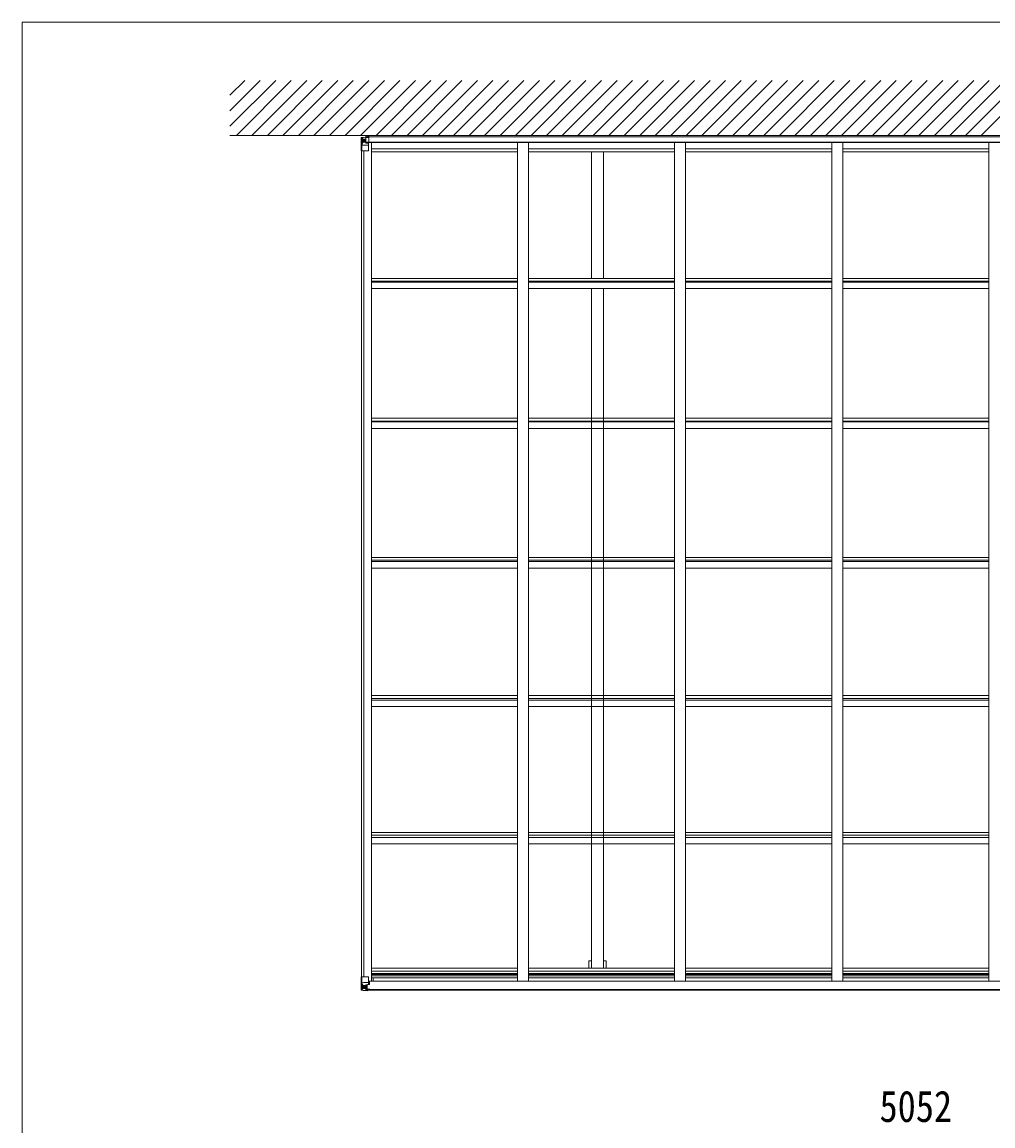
# Model space of a CAD drawing. Units: millimetres at full size; details may follow other scales. Extents: x -8385 to 8479, y -5853 to 5787.
# Drawn here: x -8385 to -3960, y 753 to 5787 of the extents above; entities that cross this region are included whole.
import ezdxf
from ezdxf.enums import TextEntityAlignment as Align

# ---------------------------------------------------------------- set-up
doc = ezdxf.new("R2010")
doc.units = ezdxf.units.MM
doc.header["$LTSCALE"] = 30
for name, color, linetype, lineweight in [('0-1_本体', 4, 'Continuous', 9), ('0-2_部品', 7, 'Continuous', 9), ('0-A_寸法', 6, 'Continuous', 9), ('0-E_DET2', 7, 'Continuous', 9), ('F-0_240', 7, 'Continuous', 9)]:
    doc.layers.add(name, color=color, linetype=linetype, lineweight=lineweight)
doc.styles.add('ＭＳ ゴシック', font='')
doc.styles.get('ＭＳ ゴシック').set_extended_font_data('MS Gothic')

msp = doc.modelspace()

# ---------------------------------------------------------------- linework, layer by layer
at = {"layer": '0-1_本体'}
for p, q in [((-1819.42, 5264.67), (-6804.42, 5264.67)), ((-1819.42, 5263.37), (-6804.42, 5263.37)), ((-6804.42, 5239.98), (-1819.42, 5239.98)), ((-6804.42, 5238.27), (-1819.42, 5238.27)), ((-6792.92, 1413.45), (-6792.92, 5238.27)), ((-6126.92, 1413.45), (-6126.92, 5238.27)), ((-6076.92, 1413.45), (-6076.92, 5238.27)), ((-5410.92, 1413.45), (-5410.92, 5238.27)), ((-5360.92, 1413.45), (-5360.92, 5238.27)), ((-4694.92, 1413.45), (-4694.92, 5238.27)), ((-4644.92, 1413.45), (-4644.92, 5238.27)), ((-3978.92, 1413.45), (-3978.92, 5238.27)), ((-6837.92, 1432.95), (-6837.92, 5199.39)), ((-6828.22, 1432.95), (-6828.22, 5199.39)), ((-6792.92, 5209.7), (-6126.92, 5209.7)), ((-6792.92, 5194.96), (-6126.92, 5194.96)), ((-6076.92, 5209.7), (-5410.92, 5209.7)), ((-6076.92, 5194.96), (-5410.92, 5194.96)), ((-5789.42, 4618.34), (-5789.42, 5194.96)), ((-5734.42, 5194.96), (-5734.42, 4618.34)), ((-5360.92, 5209.7), (-4694.92, 5209.7)), ((-5360.92, 5194.96), (-4694.92, 5194.96)), ((-4644.92, 5209.7), (-3978.92, 5209.7)), ((-4644.92, 5194.96), (-3978.92, 5194.96)), ((-6126.92, 4618.34), (-6792.92, 4618.34)), ((-6126.92, 4605.32), (-6792.92, 4605.32)), ((-6126.92, 4601.53), (-6792.92, 4601.53)), ((-5410.92, 4618.34), (-6076.92, 4618.34)), ((-5410.92, 4605.32), (-6076.92, 4605.32)), ((-5410.92, 4601.53), (-6076.92, 4601.53)), ((-4694.92, 4618.34), (-5360.92, 4618.34)), ((-4694.92, 4605.32), (-5360.92, 4605.32)), ((-4694.92, 4601.53), (-5360.92, 4601.53)), ((-3978.92, 4618.34), (-4644.92, 4618.34)), ((-3978.92, 4605.32), (-4644.92, 4605.32)), ((-3978.92, 4601.53), (-4644.92, 4601.53)), ((-6126.92, 4571.72), (-6792.92, 4571.72)), ((-5410.92, 4571.72), (-6076.92, 4571.72)), ((-5789.42, 4571.72), (-5789.42, 1471.92)), ((-5734.42, 1471.92), (-5734.42, 4571.72)), ((-4694.92, 4571.72), (-5360.92, 4571.72)), ((-3978.92, 4571.72), (-4644.92, 4571.72)), ((-6792.92, 3980.35), (-6126.92, 3980.35)), ((-6076.92, 3980.35), (-5410.92, 3980.35)), ((-5360.92, 3980.35), (-4694.92, 3980.35)), ((-4644.92, 3980.35), (-3978.92, 3980.35)), ((-6126.92, 3967.33), (-6792.92, 3967.33)), ((-6126.92, 3963.54), (-6792.92, 3963.54)), ((-6126.92, 3933.73), (-6792.92, 3933.73)), ((-5410.92, 3967.33), (-6076.92, 3967.33)), ((-5410.92, 3963.54), (-6076.92, 3963.54)), ((-5410.92, 3933.73), (-6076.92, 3933.73)), ((-4694.92, 3967.33), (-5360.92, 3967.33)), ((-4694.92, 3963.54), (-5360.92, 3963.54)), ((-4694.92, 3933.73), (-5360.92, 3933.73)), ((-3978.92, 3967.33), (-4644.92, 3967.33)), ((-3978.92, 3963.54), (-4644.92, 3963.54)), ((-3978.92, 3933.73), (-4644.92, 3933.73)), ((-6792.92, 3345.7), (-6126.92, 3345.7)), ((-6126.92, 3332.71), (-6792.92, 3332.71)), ((-6792.92, 3326.96), (-6126.92, 3326.96)), ((-6076.92, 3345.7), (-5410.92, 3345.7)), ((-5410.92, 3332.71), (-6076.92, 3332.71)), ((-6076.92, 3326.96), (-5410.92, 3326.96)), ((-5360.92, 3345.7), (-4694.92, 3345.7)), ((-4694.92, 3332.71), (-5360.92, 3332.71)), ((-5360.92, 3326.96), (-4694.92, 3326.96)), ((-4644.92, 3345.7), (-3978.92, 3345.7)), ((-3978.92, 3332.71), (-4644.92, 3332.71)), ((-4644.92, 3326.96), (-3978.92, 3326.96)), ((-6792.92, 3297.35), (-6126.92, 3297.35)), ((-6076.92, 3297.35), (-5410.92, 3297.35)), ((-5360.92, 3297.35), (-4694.92, 3297.35)), ((-4644.92, 3297.35), (-3978.92, 3297.35)), ((-6792.92, 2715.68), (-6126.92, 2715.68)), ((-6792.92, 2702.75), (-6126.92, 2702.75)), ((-6792.92, 2694.74), (-6126.92, 2694.74)), ((-6076.92, 2715.68), (-5410.92, 2715.68)), ((-6076.92, 2702.75), (-5410.92, 2702.75)), ((-6076.92, 2694.74), (-5410.92, 2694.74)), ((-5360.92, 2715.68), (-4694.92, 2715.68)), ((-5360.92, 2702.75), (-4694.92, 2702.75)), ((-5360.92, 2694.74), (-4694.92, 2694.74)), ((-4644.92, 2715.68), (-3978.92, 2715.68)), ((-4644.92, 2702.75), (-3978.92, 2702.75)), ((-4644.92, 2694.74), (-3978.92, 2694.74)), ((-6792.92, 2665.42), (-6126.92, 2665.42)), ((-6076.92, 2665.42), (-5410.92, 2665.42)), ((-5360.92, 2665.42), (-4694.92, 2665.42)), ((-4644.92, 2665.42), (-3978.92, 2665.42)), ((-6792.92, 2091.65), (-6126.92, 2091.65)), ((-6792.92, 2078.82), (-6126.92, 2078.82)), ((-6792.92, 2068.63), (-6126.92, 2068.63)), ((-6076.92, 2091.65), (-5410.92, 2091.65)), ((-6076.92, 2078.82), (-5410.92, 2078.82)), ((-6076.92, 2068.63), (-5410.92, 2068.63)), ((-5360.92, 2091.65), (-4694.92, 2091.65)), ((-5360.92, 2078.82), (-4694.92, 2078.82)), ((-5360.92, 2068.63), (-4694.92, 2068.63)), ((-4644.92, 2091.65), (-3978.92, 2091.65)), ((-4644.92, 2078.82), (-3978.92, 2078.82)), ((-4644.92, 2068.63), (-3978.92, 2068.63)), ((-6792.92, 2039.67), (-6126.92, 2039.67)), ((-6076.92, 2039.67), (-5410.92, 2039.67)), ((-5360.92, 2039.67), (-4694.92, 2039.67)), ((-4644.92, 2039.67), (-3978.92, 2039.67)), ((-6126.92, 1471.92), (-6792.92, 1471.92)), ((-5410.92, 1471.92), (-6076.92, 1471.92)), ((-5789.42, 1505.75), (-5801.42, 1505.75)), ((-5801.42, 1471.92), (-5801.42, 1505.75)), ((-5722.42, 1505.75), (-5734.42, 1505.75)), ((-5722.42, 1505.75), (-5722.42, 1471.92)), ((-4694.92, 1471.92), (-5360.92, 1471.92)), ((-3978.92, 1471.92), (-4644.92, 1471.92)), ((-6792.92, 1413.45), (-6805.92, 1413.45)), ((-6126.92, 1459.09), (-6792.92, 1459.09)), ((-6126.92, 1447.75), (-6792.92, 1447.75)), ((-6126.92, 1443.97), (-6792.92, 1443.97)), ((-6126.92, 1436.89), (-6792.92, 1436.89)), ((-6126.92, 1427.52), (-6792.92, 1427.52)), ((-6785.42, 1427.52), (-6785.42, 1412.45)), ((-1838.42, 1412.45), (-6785.42, 1412.45)), ((-6076.92, 1413.45), (-6126.92, 1413.45)), ((-5410.92, 1459.09), (-6076.92, 1459.09)), ((-5410.92, 1447.75), (-6076.92, 1447.75)), ((-5410.92, 1443.97), (-6076.92, 1443.97)), ((-5410.92, 1436.89), (-6076.92, 1436.89)), ((-5410.92, 1427.52), (-6076.92, 1427.52)), ((-5360.92, 1413.45), (-5410.92, 1413.45)), ((-4694.92, 1459.09), (-5360.92, 1459.09)), ((-4694.92, 1447.75), (-5360.92, 1447.75)), ((-4694.92, 1443.97), (-5360.92, 1443.97)), ((-4694.92, 1436.89), (-5360.92, 1436.89)), ((-4694.92, 1427.52), (-5360.92, 1427.52)), ((-4644.92, 1413.45), (-4694.92, 1413.45)), ((-3978.92, 1459.09), (-4644.92, 1459.09)), ((-3978.92, 1447.75), (-4644.92, 1447.75)), ((-3978.92, 1443.97), (-4644.92, 1443.97)), ((-3978.92, 1436.89), (-4644.92, 1436.89)), ((-3978.92, 1427.52), (-4644.92, 1427.52)), ((-3928.92, 1413.45), (-3978.92, 1413.45)), ((-1807.42, 1374.25), (-6816.42, 1374.25)), ((-1807.42, 1372.19), (-6816.42, 1372.19))]:
    msp.add_line(p, q, dxfattribs=at)
at = {"layer": '0-2_部品'}
for p, q in [((-6839.92, 5260.1), (-6839.92, 5199.39)), ((-6838.98, 5261.06), (-6838.98, 5261.11)), ((-6837.07, 5260.05), (-6837.07, 5259.98)), ((-6837.07, 5199.39), (-6837.07, 5259.98)), ((-6836.53, 5226.27), (-6832.39, 5238.36)), ((-6833.1, 5256.6), (-6835.84, 5260.27)), ((-6832.25, 5253.1), (-6829.92, 5253.15)), ((-6832.25, 5239.62), (-6832.25, 5253.1)), ((-6829.92, 5239.59), (-6832.25, 5239.62)), ((-6829.92, 5253.15), (-6817.92, 5253.15)), ((-6829.92, 5239.59), (-6829.92, 5239.59)), ((-6817.92, 5239.59), (-6829.92, 5239.59)), ((-6825.4, 5245.95), (-6825.4, 5244.99)), ((-6817.92, 5270.67), (-6817.92, 5262.73)), ((-6816.42, 5265.62), (-6817.92, 5265.62)), ((-6817.92, 5262.73), (-6817.92, 5260.37)), ((-6804.42, 5261.12), (-6817.92, 5260.37)), ((-6817.92, 5260.37), (-6817.92, 5239.59)), ((-6804.42, 5239.59), (-6817.92, 5239.59)), ((-6817.92, 5239.59), (-6817.92, 5238.33)), ((-6804.42, 5238.67), (-6817.92, 5238.33)), ((-6817.92, 5238.33), (-6817.92, 5235.61)), ((-6816.42, 5270.67), (-6816.42, 5262.89)), ((-6811.42, 5270.67), (-6816.42, 5270.67)), ((-6811.42, 5267.72), (-6816.42, 5268.02)), ((-6816.42, 5262.89), (-6816.42, 5262.89)), ((-6811.42, 5270.67), (-6811.42, 5267.72)), ((-6811.42, 5267.72), (-6811.42, 5267.32)), ((-6804.42, 5266.75), (-6804.42, 5235.96)), ((-6839.92, 5199.39), (-6806.92, 5199.39)), ((-6836.53, 5226.27), (-6829.92, 5226.06)), ((-6829.92, 5226.06), (-6805.92, 5226.06)), ((-6804.42, 5235.96), (-6817.92, 5235.61)), ((-6817.09, 5235.4), (-6817.09, 5235.61)), ((-6806.74, 5233.75), (-6817.09, 5235.4)), ((-6814.88, 5235.68), (-6806.74, 5234.38)), ((-6806.74, 5234.38), (-6806.74, 5233.75)), ((-6805.92, 5200.39), (-6805.92, 5233.49)), ((-6837.07, 1432.95), (-6806.92, 1432.95)), ((-6837.07, 1432.95), (-6837.07, 1372.37)), ((-6805.92, 1431.95), (-6805.92, 1398.86)), ((-6785.42, 1413.27), (-6805.92, 1413.27)), ((-6801.42, 1409.95), (-6805.92, 1409.95)), ((-6801.42, 1413.27), (-6801.42, 1398.09)), ((-6839.92, 1372.25), (-6839.92, 1372.28)), ((-6838.98, 1371.29), (-6838.98, 1371.25)), ((-6838.98, 1371.24), (-6838.98, 1371.24)), ((-6830.01, 1370.86), (-6837.93, 1371.33)), ((-6837.07, 1372.3), (-6837.07, 1372.37)), ((-6836.53, 1406.07), (-6829.92, 1406.29)), ((-6836.53, 1406.07), (-6832.39, 1393.99)), ((-6833.1, 1375.75), (-6835.84, 1372.08)), ((-6829.92, 1392.76), (-6832.25, 1392.72)), ((-6832.25, 1392.72), (-6832.25, 1379.25)), ((-6832.25, 1379.25), (-6829.92, 1379.19)), ((-6829.92, 1406.29), (-6805.92, 1406.29)), ((-6829.92, 1392.76), (-6829.92, 1392.75)), ((-6829.92, 1392.75), (-6817.92, 1392.75)), ((-6829.92, 1379.2), (-6817.92, 1379.2)), ((-6817.92, 1370.07), (-6829.92, 1370.85)), ((-6824.44, 1386.39), (-6824.44, 1387.35)), ((-6818.92, 1379.2), (-6817.92, 1379.2)), ((-6816.42, 1392.75), (-6817.92, 1392.75)), ((-6816.42, 1379.2), (-6817.92, 1379.2)), ((-6816.42, 1375.66), (-6817.92, 1375.66)), ((-6817.92, 1370.84), (-6811.42, 1370.44)), ((-6811.42, 1369.56), (-6817.92, 1369.95)), ((-6806.74, 1398.6), (-6817.09, 1396.94)), ((-6817.09, 1396.31), (-6806.74, 1397.96)), ((-6817.09, 1396.94), (-6817.09, 1396.31)), ((-6812.42, 1389.16), (-6816.42, 1389.16)), ((-6812.42, 1380.95), (-6816.42, 1380.95)), ((-6815.92, 1376.02), (-6816.42, 1376.02)), ((-6811.42, 1371.37), (-6816.42, 1371.45)), ((-6816.31, 1377.32), (-6812.42, 1377.32)), ((-6815.92, 1377.11), (-6815.92, 1376.95)), ((-6815.92, 1376.95), (-6815.92, 1376.02)), ((-6815.92, 1376.95), (-6815.92, 1376.95)), ((-6805.92, 1376.86), (-6815.92, 1376.95)), ((-6815.92, 1376.02), (-6815.92, 1375.02)), ((-6807.92, 1375.02), (-6815.92, 1375.02)), ((-6815.92, 1375.02), (-6815.92, 1375)), ((-6807.92, 1375), (-6815.92, 1375)), ((-6812.42, 1397.06), (-6812.42, 1377.32)), ((-6812.42, 1377.32), (-6812.42, 1377.09)), ((-6811.42, 1371.37), (-6811.42, 1372.19)), ((-6811.42, 1370.96), (-6811.42, 1371.37)), ((-6811.42, 1370.96), (-6811.42, 1370.44)), ((-6811.42, 1370.44), (-6811.42, 1369.56)), ((-6806.74, 1397.96), (-6806.74, 1398.6)), ((-6806.47, 1398.04), (-6802.42, 1398.08)), ((-6806.42, 1371.75), (-6806.42, 1372.19)), ((-6806.12, 1371.75), (-6806.42, 1371.75)), ((-6806.12, 1371.75), (-6804.43, 1372.19)), ((-6805.92, 1376.86), (-6805.92, 1375.25)), ((-6805.92, 1375.25), (-6800.92, 1375.25)), ((-6802.42, 1399.81), (-6801.42, 1399.81)), ((-6801.42, 1398.09), (-6802.42, 1398.08)), ((-6800.92, 1374.25), (-6800.92, 1375.25)), ((-6800.92, 1375.25), (-6799.92, 1375.25)), ((-6799.92, 1376.94), (-6799.92, 1376.82)), ((-6799.92, 1375.25), (-6799.92, 1376.82)), ((-6799.92, 1375.25), (-6799.92, 1374.25))]:
    msp.add_line(p, q, dxfattribs=at)
for points in [[(-6838.98, 5261.11), (-6829.92, 5261.66), (-6817.92, 5262.39)], [(-6817.92, 5262.28), (-6829.92, 5261.5), (-6837.93, 5261.02)], [(-6826.36, 5247.87), (-6827.32, 5247.87), (-6827.32, 5246.91), (-6826.36, 5246.91)], [(-6824.44, 5248.83), (-6824.44, 5249.79), (-6825.4, 5249.79), (-6825.4, 5248.83)], [(-6825.4, 5244.99), (-6824.44, 5244.99), (-6824.44, 5245.95)], [(-6823.48, 5246.91), (-6822.52, 5246.91), (-6822.52, 5247.87), (-6823.48, 5247.87)], [(-6804.42, 5263.61), (-6808.02, 5263.39), (-6816.42, 5262.89)], [(-6804.42, 5266.75), (-6806.97, 5267), (-6811.42, 5267.37)], [(-6804.42, 5266.65), (-6807.03, 5266.93), (-6811.42, 5267.32)], [(-6839.92, 1372.28), (-6839.92, 1432.95), (-6837.07, 1432.95)], [(-6838.98, 1371.24), (-6829.92, 1370.69), (-6817.92, 1369.95), (-6817.92, 1396.05)], [(-6826.36, 1385.43), (-6827.32, 1385.43), (-6827.32, 1384.47), (-6826.36, 1384.47)], [(-6824.44, 1387.35), (-6825.4, 1387.35), (-6825.4, 1386.39)], [(-6825.4, 1383.51), (-6825.4, 1382.55), (-6824.44, 1382.55), (-6824.44, 1383.51)], [(-6823.48, 1384.47), (-6822.52, 1384.47), (-6822.52, 1385.43), (-6823.48, 1385.43)], [(-6811.42, 1370.96), (-6816.42, 1370.96), (-6816.42, 1396.42)], [(-6800.92, 1376.98), (-6815.92, 1377.11), (-6815.92, 1377.11)], [(-6815.92, 1376.02), (-6807.92, 1376.02), (-6807.92, 1374.25)], [(-6802.42, 1398.08), (-6802.42, 1399.81), (-6805.92, 1399.83)], [(-6805.92, 1376.86), (-6805.92, 1376.87), (-6799.92, 1376.82)]]:
    msp.add_lwpolyline(points, dxfattribs=at)
for centre in [(-6824.92, 5247.39), (-6824.92, 1384.95)]:
    msp.add_circle(centre, 5.3, dxfattribs=at)
for centre, radius, start, end in [((-6838.92, 5260.11), 1, 93.50017, 180.00079), ((-6838.92, 5260.1), 0.999, 93.4424, 179.95083), ((-6838.92, 5260.06), 0.999, 93.4424, 179.95083), ((-6837.76, 5273.71), 12.7, 269.24466, 275.10311), ((-6835.79, 5260.1), 1.28, 131.17831, 182.45895), ((-6826.36, 5248.83), 0.96, 270, 0), ((-6826.36, 5245.95), 0.96, 0, 90), ((-6823.48, 5248.83), 0.96, 180, 270), ((-6823.48, 5245.95), 0.96, 90, 180), ((-6816.98, 5236.33), 0.937, 230.93398, 263.26766), ((-6806.92, 5200.39), 1, 270, 0), ((-6806.85, 5233.45), 0.937, 2.32209, 83.26766), ((-6806.85, 5232.82), 0.937, 2.32209, 83.26766), ((-6806.92, 1431.95), 1, 0, 90), ((-6838.92, 1372.28), 0.999, 180.04917, 266.5576), ((-6838.92, 1372.25), 0.999, 180.04917, 266.5576), ((-6838.92, 1372.24), 1, 179.99921, 266.49983), ((-6837.76, 1358.64), 12.7, 84.89689, 90.75534), ((-6835.79, 1372.25), 1.28, 177.54105, 228.82169), ((-6826.36, 1386.39), 0.96, 270, 0), ((-6826.36, 1383.51), 0.96, 0, 90), ((-6823.48, 1386.39), 0.96, 180, 270), ((-6823.48, 1383.51), 0.96, 90, 180), ((-6816.98, 1396.01), 0.937, 96.73234, 177.67791), ((-6816.98, 1395.38), 0.937, 96.73234, 177.67791), ((-6815.92, 1377.45), 0.5, 179.95536, 269.47105), ((-6815.92, 1374.52), 0.5, 89.99891, 179.99891), ((-6815.92, 1374.5), 0.5, 90.00309, 180.00198), ((-6815.9, 1377.63), 0.513, 178.95293, 268.11972), ((-6806.85, 1399.53), 0.937, 276.73234, 357.67791), ((-6806.85, 1398.89), 0.937, 276.73234, 357.67791), ((-6800.78, 1369.29), 7.69, 83.56574, 91.03001)]:
    msp.add_arc(centre, radius, start, end, dxfattribs=at)
for centre, major_axis, ratio, start_param, end_param in [((-6637.98, 5273.42), (201, 12.36), 0.060933, 3.1373463, 3.1378449), ((-6836.98, 5261.18), (2, 0.12), 0.060933, 3.1378449, 4.2119296), ((-6836.79, 5258.09), (-0.02, 3), 0.466854, 5.5234897, 6.1575023), ((-6835.12, 5253.01), (0.03, 5), 0.573921, 4.7320603, 5.5159136), ((-6833.65, 5239.65), (0, 3), 0.468246, 4.2703918, 4.7058971), ((-6911.67, 5253.15), (81.75, 0), 0.061163, 0, 0.0007725), ((-6774.59, 5265.37), (-43.33, -2.64), 0.005841, 6.018941, 6.2828297), ((-6835.81, 5228.62), (0.85, 2.32), 0.403757, 2.3087461, 3.2744049), ((-6836.98, 1371.16), (2, -0.12), 0.060933, 2.0712557, 3.1453404), ((-6637.98, 1358.93), (201, -12.36), 0.060933, 3.1453404, 3.145839), ((-6835.81, 1403.73), (0.85, -2.32), 0.403757, 3.0087805, 3.9744392), ((-6836.79, 1374.26), (-0.02, -3), 0.466854, 0.125683, 0.7596956), ((-6835.12, 1379.33), (0.03, -5), 0.573921, 0.7672717, 1.551125), ((-6833.65, 1392.7), (0, -3), 0.468246, 1.5772882, 2.0127935), ((-6911.67, 1379.2), (81.75, 0), 0.061163, 6.2824128, 6.2831853)]:
    msp.add_ellipse(centre, major_axis=major_axis, ratio=ratio, start_param=start_param, end_param=end_param, dxfattribs=at)
at = {"layer": '0-E_DET2'}
for p, q in [((-7437.92, 5311.92), (-7229.17, 5520.67)), ((-7437.92, 5382.63), (-7299.88, 5520.67)), ((-7437.92, 5453.35), (-7370.59, 5520.67)), ((-7408.46, 5270.67), (-7158.46, 5520.67)), ((-7337.75, 5270.67), (-7087.75, 5520.67)), ((-7267.03, 5270.67), (-7017.03, 5520.67)), ((-7196.32, 5270.67), (-6946.32, 5520.67)), ((-7125.61, 5270.67), (-6875.61, 5520.67)), ((-7054.9, 5270.67), (-6804.9, 5520.67)), ((-6984.19, 5270.67), (-6734.19, 5520.67)), ((-6913.48, 5270.67), (-6663.48, 5520.67)), ((-6842.77, 5270.67), (-6592.77, 5520.67)), ((-6772.06, 5270.67), (-6522.06, 5520.67)), ((-6701.35, 5270.67), (-6451.35, 5520.67)), ((-6630.64, 5270.67), (-6380.64, 5520.67)), ((-6559.93, 5270.67), (-6309.93, 5520.67)), ((-6489.22, 5270.67), (-6239.22, 5520.67)), ((-6418.51, 5270.67), (-6168.51, 5520.67)), ((-6347.8, 5270.67), (-6097.8, 5520.67)), ((-6277.08, 5270.67), (-6027.08, 5520.67)), ((-6206.37, 5270.67), (-5956.37, 5520.67)), ((-6135.66, 5270.67), (-5885.66, 5520.67)), ((-6064.95, 5270.67), (-5814.95, 5520.67)), ((-5994.24, 5270.67), (-5744.24, 5520.67)), ((-5923.53, 5270.67), (-5673.53, 5520.67)), ((-5852.82, 5270.67), (-5602.82, 5520.67)), ((-5782.11, 5270.67), (-5532.11, 5520.67)), ((-5711.4, 5270.67), (-5461.4, 5520.67)), ((-5640.69, 5270.67), (-5390.69, 5520.67)), ((-5569.98, 5270.67), (-5319.98, 5520.67)), ((-5499.27, 5270.67), (-5249.27, 5520.67)), ((-5428.56, 5270.67), (-5178.56, 5520.67)), ((-5357.85, 5270.67), (-5107.85, 5520.67)), ((-5287.14, 5270.67), (-5037.14, 5520.67)), ((-5216.42, 5270.67), (-4966.42, 5520.67)), ((-5145.71, 5270.67), (-4895.71, 5520.67)), ((-5075, 5270.67), (-4825, 5520.67)), ((-5004.29, 5270.67), (-4754.29, 5520.67)), ((-4933.58, 5270.67), (-4683.58, 5520.67)), ((-4862.87, 5270.67), (-4612.87, 5520.67)), ((-4792.16, 5270.67), (-4542.16, 5520.67)), ((-4721.45, 5270.67), (-4471.45, 5520.67)), ((-4650.74, 5270.67), (-4400.74, 5520.67)), ((-4580.03, 5270.67), (-4330.03, 5520.67)), ((-4509.32, 5270.67), (-4259.32, 5520.67)), ((-4438.61, 5270.67), (-4188.61, 5520.67)), ((-4367.9, 5270.67), (-4117.9, 5520.67)), ((-4297.19, 5270.67), (-4047.19, 5520.67)), ((-4226.48, 5270.67), (-3976.48, 5520.67)), ((-4155.76, 5270.67), (-3905.76, 5520.67)), ((-4085.05, 5270.67), (-3835.05, 5520.67)), ((-4014.34, 5270.67), (-3764.34, 5520.67)), ((-7437.92, 5270.67), (-1185.92, 5270.67))]:
    msp.add_line(p, q, dxfattribs=at)
at = {"layer": 'F-0_240', "color": 5}
for q in [(-8385.45, -5852.66), (8054.55, 5787.34)]:
    msp.add_line((-8385.45, 5787.34), q, dxfattribs=at)

# ---------------------------------------------------------------- texts
at = {"layer": '0-A_寸法', "color": 7, "style": 'ＭＳ ゴシック', "width": 0.85}
msp.add_text('5052', height=143, dxfattribs=at).set_placement((-4476.92, 727.96), align=Align.BOTTOM_LEFT)

doc.saveas('drawing.dxf')
